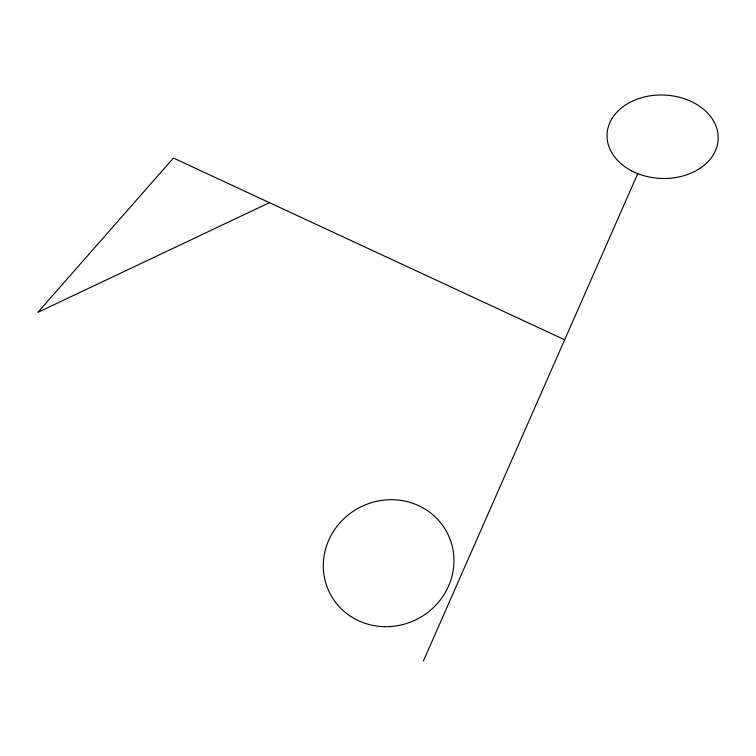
<?xml version="1.0" encoding="UTF-8"?>
<svg xmlns="http://www.w3.org/2000/svg" width="756" height="756" viewBox="0 0 756 756"><rect width="100%" height="100%" fill="white"/><g stroke="black" fill="none" stroke-linecap="round" stroke-linejoin="round"><path stroke-width="1.13" d="M423.388 660.98L637.762 173.625M269.476 202.665L37.8 312.398L173.417 158.061L564.675 339.775M631.751 170.894A55.613 41.722 2.4 0 0 718.087 140.446A55.613 41.722 2.4 0 0 637.979 98.875A55.613 41.722 2.4 0 0 631.751 170.894M384.435 626.686A65.999 62.805 -27.5 0 0 447.165 532.744A65.999 62.805 -27.5 0 0 334.246 530.173A65.999 62.805 -27.5 0 0 384.435 626.686"/></g></svg>
